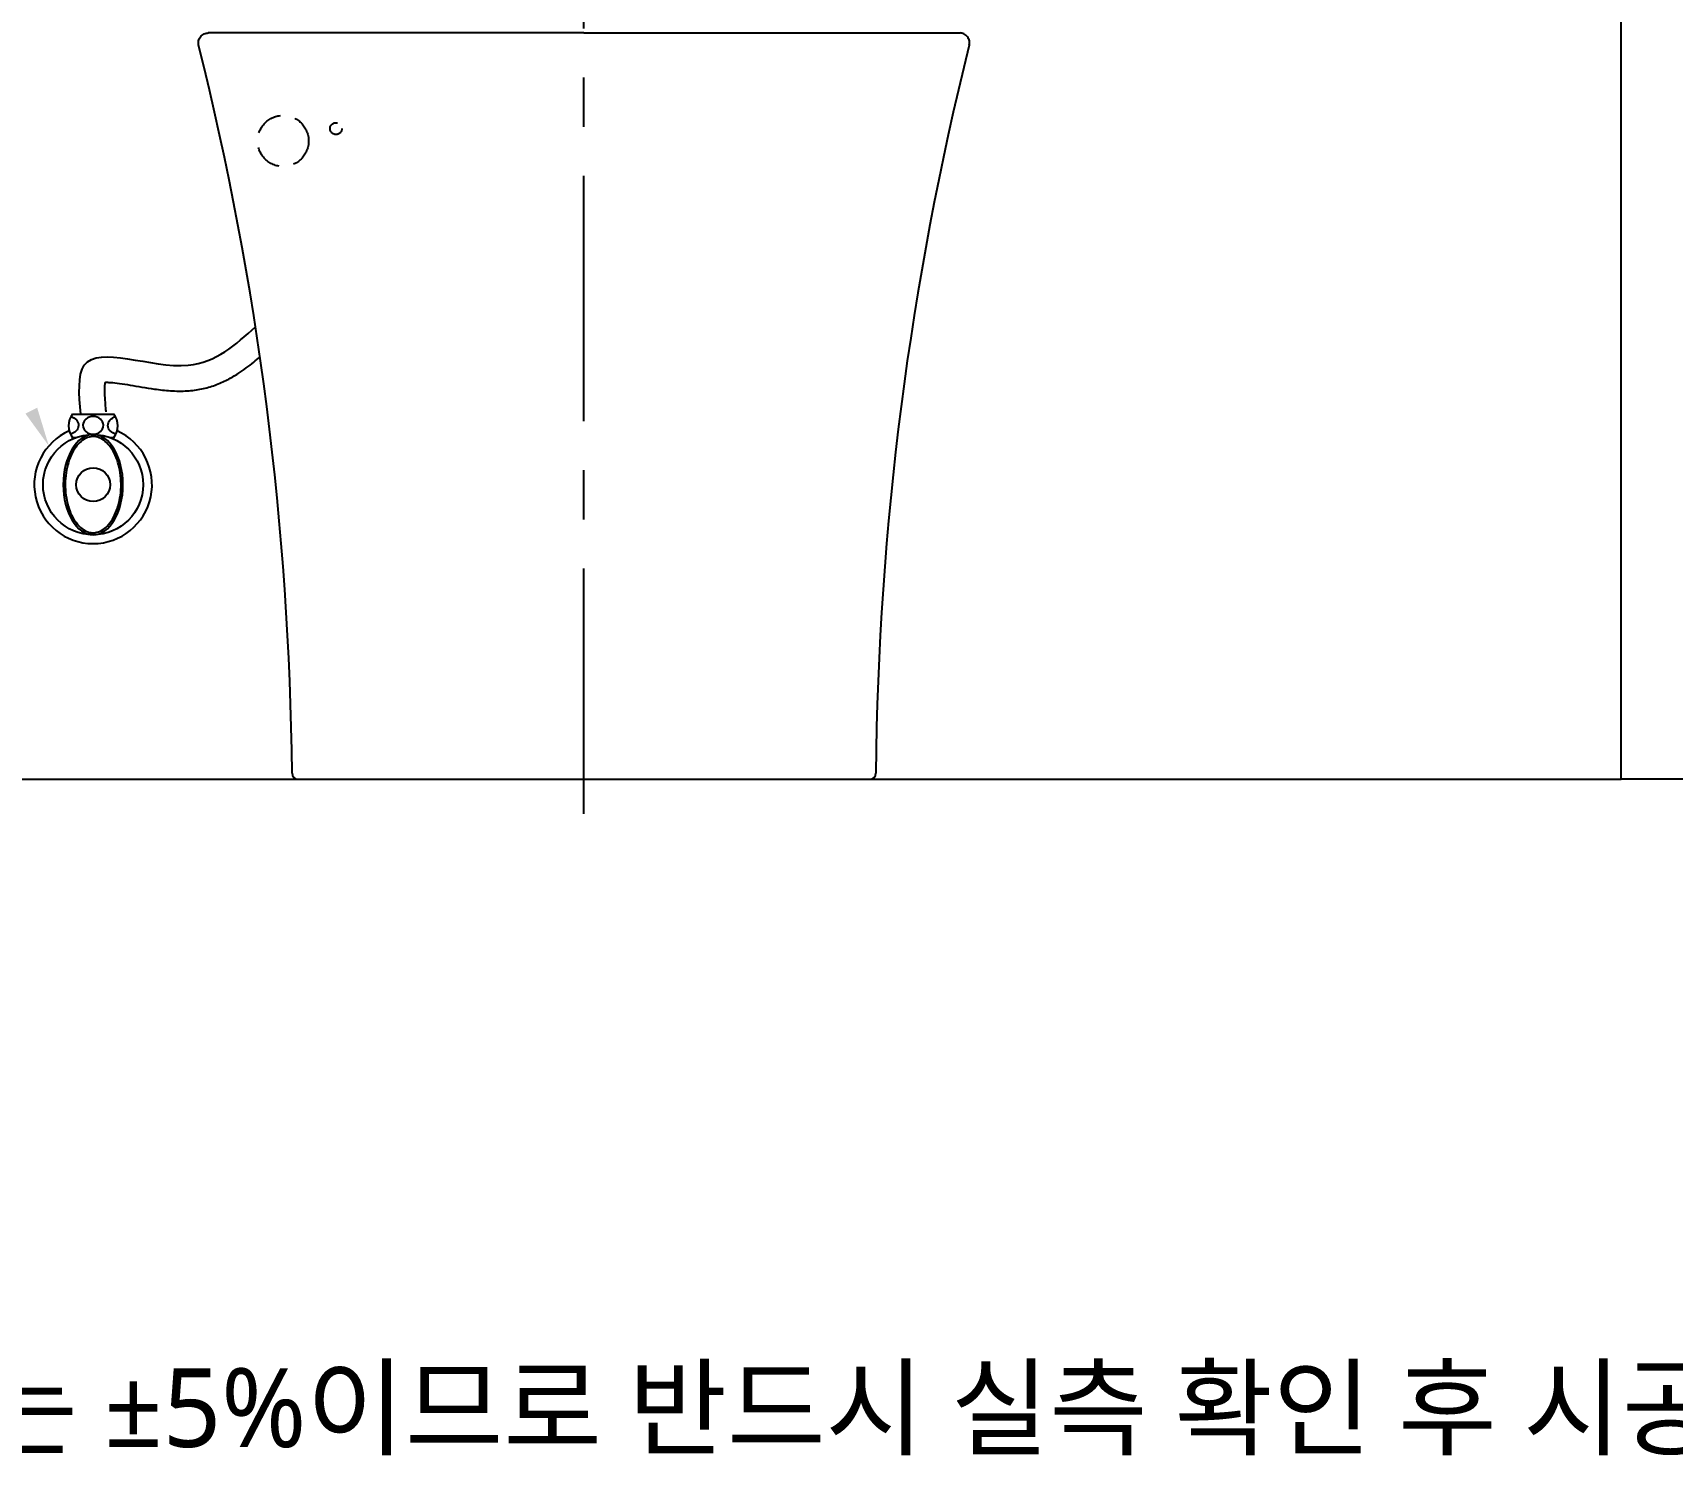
# Model space of a CAD drawing. Extents: x 2759 to 9191, y -64 to 2464.
# Drawn here: x 7674 to 8509, y -64 to 664 of the extents above; entities that cross this region are included whole.
import ezdxf

# ---------------------------------------------------------------- set-up
doc = ezdxf.new("R2010")
doc.units = 0
doc.header["$LTSCALE"] = 20
doc.header["$MEASUREMENT"] = 0
doc.linetypes.add('CENTER', pattern=[2, 1.25, -0.25, 0.25, -0.25])
doc.linetypes.add('HIDDEN', pattern=[0.375, 0.25, -0.125])
doc.layers.get('0').update_dxf_attribs({"linetype": 'CONTINUOUS'})
for name, color, linetype in [('3', 3, 'CONTINUOUS'), ('4', 4, 'CONTINUOUS'), ('6', 6, 'CONTINUOUS'), ('66', 7, 'CONTINUOUS')]:
    doc.layers.add(name, color=color, linetype=linetype)
doc.styles.add('GHS', font='romans', dxfattribs={"bigfont": 'ghs'})

msp = doc.modelspace()

# ---------------------------------------------------------------- linework, layer by layer
at = {"color": 1, "linetype": 'CENTER', "ltscale": 5}
msp.add_line((7954.99, 265.96), (7954.99, 820.39), dxfattribs=at)
at = {"color": 7}
msp.add_line((7809.3, 283.69), (8100.69, 283.69), dxfattribs=at)
at = {"color": 7, "linetype": 'HIDDEN', "ltscale": 3}
for centre, radius in [((7801.76, 608.69), 13), ((7828.67, 615), 3)]:
    msp.add_circle(centre, radius, dxfattribs=at)
at = {"color": 7}
for centre, radius, start, end in [((6210.44, 270.39), 1595.94, 0.58396, 14.03823), ((9699.54, 270.39), 1595.94, 165.96177, 179.41604), ((7809.3, 286.69), 3, 180.58396, 270), ((8100.69, 286.69), 3, 270, 359.41604)]:
    msp.add_arc(centre, radius, start, end, dxfattribs=at)
msp.add_open_spline([(7758.72, 657.52), (7758.64, 657.85), (7758.54, 658.55), (7758.63, 659.66), (7758.99, 660.78), (7759.61, 661.81), (7760.47, 662.66), (7761.47, 663.27), (7762.54, 663.61), (7763.24, 663.69), (7763.58, 663.69)], degree=3, knots=[0, 0, 0, 0, 0.114974, 0.238051, 0.367333, 0.500001, 0.632668, 0.76195, 0.885027, 1, 1, 1, 1], dxfattribs=at)
at = {"layer": '3', "color": 7}
msp.add_lwpolyline([(6555.85, 2208.72), (6555.85, 2464.1), (9190.99, 2464.1), (9190.99, 283.69), (8483.35, 283.69)], dxfattribs=at)
at = {"layer": '3', "extrusion": (0, 0, -1)}
msp.add_solid([(-7670.52, 469.82), (-7682.43, 453.41), (-7676.49, 472.8)], dxfattribs=at)
at = {"layer": '4'}
for p, q in [((7694.49, 469.64), (7698.64, 469.64)), ((7698.64, 469.64), (7715.49, 469.64)), ((7694.49, 456.88), (7694.49, 457.64)), ((7694.49, 457.64), (7696.38, 457.64)), ((7695.74, 457.4), (7695.74, 457.64)), ((7713.61, 457.64), (7715.49, 457.64)), ((7714.24, 457.4), (7714.24, 457.64)), ((7715.49, 456.88), (7715.49, 457.64))]:
    msp.add_line(p, q, dxfattribs=at)
for radius in [25.5, 8.62]:
    msp.add_circle((7704.99, 433.64), radius, dxfattribs=at)
for centre, radius, start, end in [((7702.49, 463.64), 10, 143.1301, 216.8699), ((7707.49, 463.64), 10, 323.1301, 36.8699), ((7704.99, 433.64), 30, 113.91725, 66.08275)]:
    msp.add_arc(centre, radius, start, end, dxfattribs=at)
at = {"layer": '4', "extrusion": (0, 0, -1)}
for centre, start_param, end_param in [((7692.31, 463.87), 1.824119, 4.49897), ((7717.77, 463.87), 4.942097, 7.58465)]:
    msp.add_ellipse(centre, major_axis=(-5.23, 0), ratio=0.866391, start_param=start_param, end_param=end_param, dxfattribs=at)
for centre, major_axis, ratio in [((7704.99, 463.87), (-5.23, 0), 0.866391), ((7704.99, 433.64), (0, 25.5), 0.596529)]:
    msp.add_ellipse(centre, major_axis=major_axis, ratio=ratio, dxfattribs=at)
at = {"layer": '4'}
msp.add_spline([(7698.64, 469.64), (7700.48, 494.5), (7753.43, 494.5), (7787.67, 514.05)], degree=3, dxfattribs=at)
for points, knots in [([(7711.1, 485.76), (7711.36, 485.77), (7711.64, 485.78), (7712.55, 485.78), (7713.24, 485.75), (7715.31, 485.61), (7716.83, 485.44), (7720.14, 484.98), (7721.94, 484.7), (7725.74, 484.06), (7727.75, 483.71), (7731.9, 483.01), (7734.05, 482.66), (7738.89, 481.99), (7741.61, 481.67), (7747.18, 481.3), (7750.03, 481.24), (7754.18, 481.5), (7755.44, 481.62), (7757.9, 481.95), (7759.1, 482.16), (7762.65, 482.91), (7764.93, 483.57), (7769.27, 485.14), (7771.34, 486.05), (7775.27, 488.04), (7777.13, 489.13), (7781.74, 492.08), (7784.34, 494.03), (7787.87, 496.9), (7788.94, 497.79), (7789.97, 498.68)], [39.779998, 39.779998, 39.779998, 39.779998, 41.27023, 41.27023, 44.250695, 44.250695, 49.326597, 49.326597, 54.402499, 54.402499, 59.4784, 59.4784, 64.554302, 64.554302, 70.626707, 70.626707, 76.699112, 76.699112, 79.276765, 79.276765, 81.854419, 81.854419, 87.009726, 87.009726, 92.165034, 92.165034, 97.320341, 97.320341, 105.553472, 105.553472, 109.237123, 109.237123, 109.237123, 109.237123]), ([(7711.6, 470.69), (7711.54, 471.39), (7711.49, 472.08), (7711.33, 474.12), (7711.23, 475.44), (7711.04, 478.39), (7710.97, 479.96), (7710.93, 482.8), (7710.96, 484.05), (7711.06, 485.31), (7711.08, 485.55), (7711.1, 485.76)], [0, 0, 0, 0, 1.747745, 1.747745, 5.243234, 5.243234, 9.886632, 9.886632, 14.53003, 14.53003, 15.671718, 15.671718, 15.671718, 15.671718]), ([(7704.99, 458.14), (7707.07, 458.14), (7709.17, 457.33), (7713.07, 454.09), (7714.84, 451.65), (7717.57, 445.62), (7718.52, 442.04), (7719.37, 434.52), (7719.27, 430.59), (7718.04, 423.24), (7716.91, 419.82), (7713.89, 414.23), (7712.02, 412.07), (7708.01, 409.43), (7705.91, 408.92), (7701.75, 409.53), (7699.67, 410.65), (7695.92, 414.48), (7694.27, 417.19), (7691.85, 423.61), (7691.09, 427.32), (7690.63, 434.93), (7690.93, 438.83), (7692.53, 445.97), (7693.83, 449.21), (7697.1, 454.32), (7699.07, 456.17), (7702.39, 457.83), (7703.69, 458.14), (7704.99, 458.14)], [0, 0, 0, 0, 0.46111, 0.46111, 0.922219, 0.922219, 1.383329, 1.383329, 1.844439, 1.844439, 2.305549, 2.305549, 2.766658, 2.766658, 3.227768, 3.227768, 3.688878, 3.688878, 4.149988, 4.149988, 4.611097, 4.611097, 5.072207, 5.072207, 5.533317, 5.533317, 5.994427, 5.994427, 6.283185, 6.283185, 6.283185, 6.283185])]:
    msp.add_open_spline(points, degree=3, knots=knots, dxfattribs=at)
at = {"layer": '6'}
msp.add_lwpolyline([(7555.85, 2208.72), (6555.85, 2208.72), (6555.85, 283.69), (8483.35, 283.69), (8483.35, 1308.69)], dxfattribs=at)
at = {"layer": '66', "color": 7, "linetype": 'Continuous'}
for points, degree, knots in [([(7954.99, 663.69), (7926.25, 663.69), (7899.66, 663.69), (7883.92, 663.69), (7869, 663.69), (7861.67, 663.69), (7854.7, 663.69), (7843.57, 663.69), (7833.24, 663.69), (7823.24, 663.69), (7814.94, 663.69), (7803.04, 663.69), (7794.5, 663.69), (7785.12, 663.69), (7778.31, 663.69), (7771.75, 663.69), (7768.09, 663.69), (7767.45, 663.69), (7763.58, 663.69)], 2, [0, 0, 0, 0.1324372, 0.1324372, 0.2207287, 0.2207287, 0.2648745, 0.2648745, 0.3405529, 0.3405529, 0.4162313, 0.4162313, 0.5297489, 0.5297489, 0.6621861, 0.6621861, 0.7946234, 0.7946234, 0.8178923, 0.8178923, 0.8178923]), ([(7954.99, 663.69), (7983.74, 663.69), (8010.32, 663.69), (8026.07, 663.69), (8040.99, 663.69), (8048.31, 663.69), (8055.29, 663.69), (8066.42, 663.69), (8076.75, 663.69), (8086.75, 663.69), (8095.05, 663.69), (8106.95, 663.69), (8115.48, 663.69), (8124.87, 663.69), (8131.67, 663.69), (8138.24, 663.69), (8141.9, 663.69), (8142.56, 663.69), (8146.4, 663.69)], 2, [0, 0, 0, 0.1324372, 0.1324372, 0.2207287, 0.2207287, 0.2648745, 0.2648745, 0.3405529, 0.3405529, 0.4162313, 0.4162313, 0.5297489, 0.5297489, 0.6621861, 0.6621861, 0.7946234, 0.7946234, 0.8188389, 0.8188389, 0.8188389]), ([(8151.27, 657.52), (8151.35, 657.85), (8151.44, 658.55), (8151.36, 659.66), (8151, 660.78), (8150.37, 661.81), (8149.52, 662.66), (8148.51, 663.27), (8147.45, 663.61), (8146.75, 663.69), (8146.4, 663.69)], 3, [0, 0, 0, 0, 0.114974, 0.238051, 0.367333, 0.500001, 0.632668, 0.76195, 0.885027, 1, 1, 1, 1])]:
    msp.add_open_spline(points, degree=degree, knots=knots, dxfattribs=at)

# ---------------------------------------------------------------- texts
at = {"layer": '3', "color": 1, "insert": (6542.99, -16.44), "char_height": 40, "attachment_point": 1, "style": 'GHS'}
msp.add_mtext_dynamic_manual_height_columns('{\\fNanumGothic|b0|i0|c129|p50;※주의: 비데 개폐높이 포함, 설치부위 도기허용차는 ±5%이므로 반드시 실측 확인 후 시공하십시오.}', width=2648.2618, gutter_width=13.51, heights=[0], dxfattribs=at)

doc.saveas('drawing.dxf')
